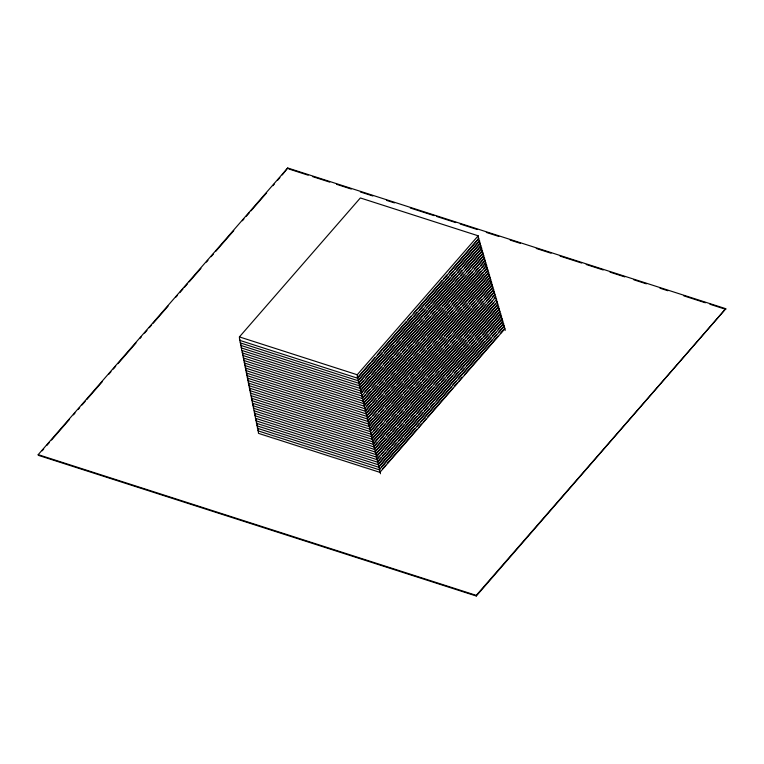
<?xml version="1.0" encoding="UTF-8"?>
<svg xmlns="http://www.w3.org/2000/svg" width="764" height="764" viewBox="0 0 764 764"><rect width="100%" height="100%" fill="white"/><g stroke="black" fill="none" stroke-linecap="round" stroke-linejoin="round"><path stroke-width="1.15" d="M38.2 454.647L287.703 167.984L725.762 308.704L476.297 596.015L38.238 455.296L38.2 454.647L476.258 595.366L725.762 308.704M42.154 450.808L43.72 449.012M46.843 445.412L49.192 442.719M51.541 440.026L69.524 419.35M73.439 414.862L75.006 413.066M78.129 409.466L79.695 407.67M82.044 404.977L85.167 401.377M86.733 399.582L102.376 381.608M108.631 374.417L110.981 371.724M113.33 369.031L115.67 366.328M118.019 363.635L136.011 342.969M139.917 338.471L141.483 336.676M144.616 333.085L146.955 330.392M149.305 327.689L151.654 324.996M153.22 323.201L168.08 306.125M175.901 297.139L177.468 295.343M179.807 292.641L182.94 289.05M184.506 287.254L187.629 283.654M189.195 281.859L200.932 268.384M206.404 262.09L207.97 260.295M211.093 256.694L213.442 254.001M215.792 251.308L233.774 230.642M242.379 220.758L243.945 218.953M246.294 216.26L249.417 212.669M250.984 210.864L266.626 192.891M272.882 185.709L274.448 183.904M277.58 180.314L279.92 177.62M282.269 174.918L287.703 167.984M239.409 336.914L360.35 197.952L478.178 235.799L478.398 239.208L357.457 378.17L239.629 340.324L239.409 336.914L357.237 374.761L478.178 235.799M370.33 362.948L357.838 377.311L358.058 380.72L240.135 342.835L239.915 339.426M371.896 361.152L375.019 357.571M377.359 354.878L406.257 321.673M407.823 319.877L410.946 316.296M413.286 313.603L442.184 280.398M443.741 278.612L446.864 275.021M449.213 272.328L478.885 238.234L479.104 241.644L358.058 380.72M381.895 352.911L358.45 379.851L358.669 383.261L240.65 345.347L240.498 343.074M383.452 351.115L412.379 317.891M413.935 316.095L417.068 312.505M419.407 309.812L443.636 281.973M445.202 280.178L448.325 276.578M449.891 274.782L453.014 271.191M454.58 269.396L479.591 240.66L479.811 244.069L358.669 383.261M383.299 354.534L359.051 382.392L359.271 385.801L241.157 347.859L240.937 344.449M384.865 352.739L387.997 349.138M389.554 347.343L419.283 313.192M420.849 311.397L423.189 308.704M425.538 306.001L449.786 278.144M451.352 276.348L454.484 272.748M456.824 270.055L480.298 243.095L480.518 246.505L359.271 385.801M360.446 384.044L363.568 380.443M365.918 377.741L394.1 345.366M396.449 342.664L425.414 309.382M426.981 307.586L429.33 304.884M430.896 303.088L455.946 274.305M457.512 272.509L460.644 268.909M462.21 267.113L481.005 245.521L481.224 248.93L359.882 388.351L241.663 350.37L241.443 346.961M369.671 376.681L360.264 387.482L360.484 390.891L242.178 352.892L242.026 350.619M372.02 373.978L400.221 341.575M402.571 338.872L426.866 310.967M428.432 309.172L431.564 305.562M433.131 303.766L457.416 275.861M458.983 274.056L462.115 270.456M464.474 267.753L481.702 247.956L481.931 251.366L360.484 390.891M376.451 372.125L360.875 390.032L361.095 393.441L242.685 355.403L242.465 351.994M378.008 370.339L381.131 366.758M383.461 364.065L417.746 324.681M419.302 322.895L422.425 319.314M424.755 316.63L453.587 283.501M455.143 281.715L458.257 278.134M460.596 275.451L462.936 272.767M465.276 270.074L482.409 250.382L482.628 253.791L361.095 393.441M383.308 367.484L361.477 392.572L361.697 395.981L243.2 357.915L242.981 354.506M384.875 365.698L387.988 362.117M389.544 360.322L392.667 356.74M394.224 354.945L419.178 326.276M420.735 324.49L423.858 320.899M425.414 319.113L428.537 315.522M430.877 312.839L464.407 274.314M466.747 271.631L483.115 252.817L483.335 256.226L361.697 395.981M364.428 392.429L394.081 358.354M396.421 355.671L398.76 352.978M401.1 350.284L429.979 317.108M432.319 314.424L434.659 311.731M436.998 309.038L465.878 275.871M468.217 273.178L470.557 270.485M472.897 267.801L483.822 255.243L484.042 258.652L362.308 398.531L243.706 360.427L243.563 358.154M365.03 394.969L362.69 397.662L362.91 401.071L244.213 362.938L243.993 359.529M366.596 393.173L369.719 389.583M372.068 386.89L400.957 353.694M402.523 351.898L404.863 349.205M407.212 346.512L436.884 312.419M438.45 310.623L440.79 307.93M442.356 306.135L472.037 272.032M474.377 269.339L484.529 257.678L484.748 261.087L362.91 401.071M371.113 391.225L363.301 400.202L363.521 403.612L244.728 365.459L244.509 362.05M372.679 389.43L375.802 385.839M378.151 383.146L402.38 355.298M403.946 353.503L407.069 349.912M408.635 348.117L411.758 344.526M413.324 342.73L438.335 313.994M439.902 312.199L443.024 308.599M444.591 306.803L473.508 273.579M475.857 270.886L478.197 268.193M480.546 265.5L485.236 260.104L485.455 263.513L363.521 403.612M377.989 386.574L363.903 402.752L364.122 406.161L245.234 367.971L245.015 364.562M379.546 384.779L382.678 381.179M384.244 379.383L413.19 346.13M415.54 343.428L444.476 310.174M446.042 308.379L449.175 304.779M451.524 302.086L479.687 269.73M482.027 267.028L485.942 262.539L486.162 265.948L364.122 406.161M384.082 382.812L364.514 405.292L364.734 408.702L245.75 370.483L245.521 367.073M385.648 381.007L388.781 377.406M391.13 374.713L419.312 342.329M421.661 339.627L445.937 311.741M447.503 309.945L450.636 306.345M452.202 304.549L481.167 271.268M483.517 268.565L486.649 264.965L486.869 268.374L364.734 408.702M366.682 406.037L394.892 373.634M397.242 370.932L421.537 343.017M423.103 341.221L425.452 338.519M427.802 335.816L452.097 307.911M453.663 306.106L456.796 302.506M459.145 299.813L482.647 272.796M484.223 271L487.356 267.4L487.575 270.809L365.335 411.252L246.256 372.994L246.037 369.585M371.18 404.118L365.727 410.383L365.946 413.792L246.762 375.516L246.543 372.097M372.736 402.332L375.85 398.751M377.416 396.955L407.021 362.938M408.578 361.143L411.7 357.562M414.031 354.878L448.315 315.484M449.881 313.698L452.212 311.015M455.334 307.434L484.166 274.305M485.723 272.519L488.062 269.826L488.282 273.235L365.946 413.792M377.244 400.384L366.328 412.932L366.548 416.342L247.278 378.027L247.058 374.618M378.81 398.598L381.924 395.007M384.263 392.324L417.803 353.799M420.143 351.106L454.456 311.683M456.012 309.888L459.135 306.307M460.692 304.511L488.769 272.261L488.989 275.67L366.548 416.342M384.111 395.752L366.94 415.473L367.159 418.882L247.784 380.539L247.565 377.129M385.667 393.957L388.79 390.366M391.13 387.673L420.009 354.496M421.566 352.701L424.688 349.119M427.038 346.426L455.907 313.25M457.474 311.454L460.596 307.873M462.936 305.18L489.476 274.687L489.695 278.096L367.159 418.882M390.194 391.999L367.541 418.023L367.761 421.432L248.29 383.05L248.071 379.641M391.76 390.203L394.883 386.613M397.223 383.92L426.131 350.714M427.687 348.919L430.81 345.328M433.159 342.635L462.058 309.43M463.624 307.634L466.747 304.043M469.086 301.35L490.182 277.122L490.402 280.531L367.761 421.432M370.492 417.87L368.152 420.563L368.372 423.972L248.806 385.562L248.577 382.153M372.842 415.177L401.768 381.943M403.325 380.147L432.252 346.913M433.818 345.118L436.941 341.527M439.29 338.834L463.519 310.986M465.085 309.191L468.217 305.6M469.774 303.805L490.889 279.548L491.109 282.957L368.372 423.972M372.67 418.615L368.754 423.113L368.974 426.522L249.312 388.083L249.093 384.674M374.236 416.819L376.585 414.126M378.925 411.424L403.182 383.557M404.748 381.761L407.88 378.161M410.22 375.468L439.176 342.205M440.732 340.41L443.082 337.717M444.648 335.912L469.688 307.147M471.245 305.352L474.377 301.761M476.726 299.058L491.596 281.983L491.815 285.392L368.974 426.522M378.763 414.862L369.365 425.653L369.585 429.062L249.818 390.595L249.599 387.186M380.329 413.066L383.461 409.466M385.81 406.763L409.294 379.775M410.86 377.979L413.993 374.379M416.342 371.676L445.317 338.395M446.883 336.59L471.159 308.704M472.725 306.899L475.857 303.308M477.424 301.503L492.302 284.409L492.522 287.818L369.585 429.062M384.855 411.099L369.967 428.203L370.187 431.612L250.325 393.107L250.105 389.697M386.431 409.294L389.564 405.694M391.913 402.991L416.208 375.076M417.774 373.281L420.124 370.578M422.473 367.876L446.768 339.961M448.334 338.166L450.684 335.463M453.826 331.863L477.328 304.846M478.894 303.05L482.036 299.45M484.386 296.747L493.009 286.844L493.229 290.253L370.187 431.612M401.749 394.931L370.578 430.743L370.798 434.153L250.84 395.618L250.621 392.209M403.306 393.135L405.646 390.452M407.202 388.666L437.6 353.742M439.157 351.946L442.28 348.365M444.61 345.681L478.121 307.176M480.461 304.492L482.8 301.809M485.14 299.125L493.716 289.269L493.936 292.679L370.798 434.153M373.52 430.6L403.163 396.554M404.719 394.759L407.842 391.178M409.399 389.382L412.522 385.801M414.078 384.005L443.722 349.95M445.278 348.155L448.401 344.574M450.741 341.89L484.281 303.356M486.62 300.663L494.423 291.705L494.642 295.114L371.399 436.702L251.346 398.139L251.203 395.867M378.037 428.661L371.791 435.843L372.011 439.252L251.853 400.651L251.633 397.242M380.377 425.968L382.716 423.285M385.056 420.592L413.945 387.405M416.284 384.712L418.624 382.029M420.964 379.336L449.853 346.149M452.192 343.456L454.532 340.773M456.872 338.08L485.761 304.893M488.101 302.2L490.44 299.517M492.78 296.824L495.129 294.13L495.349 297.54L372.011 439.252M384.894 424.02L372.393 438.383L372.612 441.793L252.368 403.163L252.139 399.753M386.46 422.225L389.583 418.634M391.922 415.941L420.83 382.735M422.397 380.94L424.736 378.247M427.086 375.554L456.767 341.441M458.333 339.646L491.93 301.054M494.27 298.361L495.836 296.566L496.056 299.975L372.612 441.793M395.676 414.881L373.004 440.933L373.224 444.342L252.874 405.674L252.722 403.402M398.025 412.178L422.263 384.33M423.829 382.535L426.952 378.944M428.518 377.149L458.228 343.007M459.794 341.212L462.134 338.519M464.483 335.826L493.41 302.582M397.863 415.606L373.606 443.473L373.825 446.883L253.381 408.196L253.161 404.786M399.429 413.801L402.561 410.211M404.91 407.508L433.083 375.143M435.432 372.45L464.378 339.187M465.944 337.382L468.294 334.689M469.86 332.894L494.9 304.12M373.224 444.342L496.762 302.401L496.543 298.991M375 445.125L377.349 442.423M380.482 438.822L403.975 411.825M405.541 410.029L408.673 406.429M411.022 403.726L439.214 371.333M441.563 368.64L465.849 340.744M467.415 338.949L470.548 335.348M472.114 333.543L497.956 303.852L498.176 307.262L374.436 449.433L253.887 410.707L253.667 407.298M373.825 446.883L497.469 304.826L497.249 301.417M384.168 437.829L374.818 448.563L375.038 451.973L254.393 413.219L254.25 410.946M386.508 435.146L388.838 432.462M390.404 430.667L420.773 395.771M422.33 393.976L425.452 390.404M427.783 387.711L462.058 348.336M463.614 346.55L466.728 342.969M468.284 341.183L498.663 306.278L498.882 309.687L375.038 451.973M386.345 438.574L375.43 451.113L375.649 454.523L254.909 415.731L254.689 412.321M387.902 436.779L391.015 433.198M392.581 431.412L395.695 427.83M398.034 425.137L431.555 386.632M433.895 383.939L468.189 344.535M469.745 342.74L472.868 339.159M475.208 336.475L499.369 308.713L499.589 312.123L375.649 454.523M397.882 428.566L376.031 453.663L376.251 457.073L255.415 418.252L255.195 414.842M399.438 426.77L401.778 424.077M404.118 421.394L433.761 387.329M435.327 385.533L438.45 381.952M440.007 380.157L469.65 346.102M471.216 344.306L474.329 340.725M475.896 338.929L500.076 311.139L500.296 314.548L376.251 457.073M403.965 424.803L376.642 456.203L376.862 459.613L255.921 420.763L255.778 418.491M405.531 423.017L408.654 419.426M410.994 416.733L439.883 383.538M441.449 381.752L444.572 378.161M446.911 375.468L475.8 342.282M477.357 340.486L480.489 336.895M482.829 334.202L500.783 313.574L501.003 316.984L376.862 459.613M379.593 456.06L377.244 458.753L377.473 462.163L256.427 423.275L256.207 419.866M381.16 454.265L383.499 451.572M385.066 449.776L414.757 415.654M417.096 412.961L446.014 379.746M447.57 377.951L450.703 374.36M453.042 371.667L477.271 343.829M478.827 342.033L481.96 338.442M483.517 336.647L501.49 316L501.709 319.409L377.473 462.163M380.978 457.703L377.855 461.294L378.075 464.703L256.933 425.796L256.714 422.387M382.544 455.907L385.677 452.307M387.243 450.512L390.366 446.921M391.932 445.125L416.953 416.37M418.519 414.575L421.652 410.975M423.218 409.179L452.145 375.936M454.494 373.243L456.843 370.55M458.41 368.745L483.431 339.999M484.997 338.194L488.12 334.603M490.469 331.91L502.196 318.435L502.416 321.845L378.075 464.703M392.553 447.656L378.457 463.843L378.686 467.253L257.449 428.308L257.229 424.899M394.119 445.861L396.459 443.158M398.808 440.465L423.075 412.589M424.641 410.784L427.773 407.193M430.122 404.49L458.295 372.116M460.644 369.423L484.911 341.546M486.467 339.741L489.6 336.15M491.166 334.346L502.913 320.861L503.132 324.27L378.686 467.253M398.655 443.894L379.068 466.393L379.288 469.803L257.955 430.82L257.735 427.41M400.221 442.089L403.354 438.488M404.92 436.693L429.196 408.788M430.762 406.992L433.904 403.392M436.254 400.689L460.53 372.794M462.096 370.989L464.445 368.286M466.804 365.593L491.08 337.688M492.646 335.893L495.779 332.292M498.128 329.59L503.619 323.287L503.839 326.696L379.288 469.803M381.236 467.148L414.728 428.652M417.068 425.968L419.407 423.285M420.964 421.499L451.352 386.584M452.909 384.798L456.022 381.217M458.362 378.533L491.863 340.037M494.193 337.354L496.533 334.67M498.873 331.987L504.326 325.722L504.546 329.131L379.899 472.343L258.461 433.341L258.242 429.931M382.621 468.79L385.734 465.209M387.3 463.423L416.924 429.378M418.491 427.582L421.604 424.001M423.161 422.215L426.283 418.624M427.84 416.838L452.794 388.169M454.351 386.374L457.474 382.793M459.03 381.007L462.153 377.416M464.483 374.732L498.013 336.208M500.353 333.524L505.033 328.148L505.176 330.42M288.878 168.997L308.169 175.195M312.715 176.656L329.733 182.118M336.542 184.305L351.297 189.052M360.379 191.965L372.861 195.976M386.479 200.349L394.425 202.899M410.306 208.009L434.143 215.658M436.416 216.393L455.707 222.582M460.243 224.043L477.271 229.515M486.343 232.428L498.825 236.439M510.18 240.087L520.389 243.363M536.28 248.472L551.035 253.209M560.107 256.121L581.671 263.055M586.217 264.506L603.235 269.978M610.044 272.165L624.799 276.902M633.881 279.825L646.363 283.836M659.981 288.209L667.927 290.759M683.809 295.859L705.373 302.792M709.909 304.244L725.8 309.353M476.258 595.366L476.297 596.015M380.281 471.483L380.424 473.756M379.67 468.934L379.899 472.343M374.217 446.023L374.436 449.433M371.18 433.293L371.399 436.702M365.116 407.842L365.335 411.252M362.088 395.122L362.308 398.531M359.663 384.941L359.882 388.351M357.237 374.761L357.457 378.17"/></g></svg>
